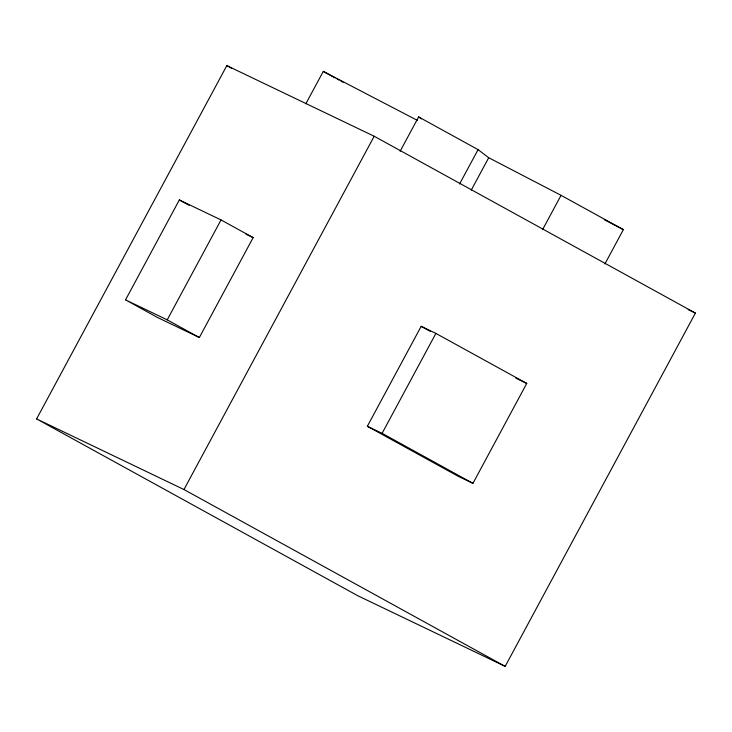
<?xml version="1.0" encoding="UTF-8"?>
<svg xmlns="http://www.w3.org/2000/svg" width="732" height="732" viewBox="0 0 732 732"><rect width="100%" height="100%" fill="white"/><g stroke="black" fill="none" stroke-linecap="round" stroke-linejoin="round"><path stroke-width="1.1" d="M36.6 418.914L226.829 65.624L374.198 136.253L695.4 313.086L505.172 666.376L357.802 595.747L36.6 418.914L183.97 489.543L505.172 666.376M125.538 299.873L179.34 199.946L221.027 219.929L253.144 237.607L199.342 337.534L157.655 317.56L125.538 299.873L167.216 319.857L199.342 337.534M167.216 319.857L221.027 219.929M305.839 103.788L323.279 71.407L417.341 120.359M183.97 489.543L374.198 136.253M400.139 151.259L418.631 116.91L478.078 149.639L488.711 157.719L561.06 195.325L623.371 229.628L604.879 263.978M459.577 183.979L478.078 149.639M471.271 190.1L488.711 157.719M367.354 426.271L421.165 326.344L435.897 333.408L526.747 383.422L472.945 483.349L458.205 476.285L367.354 426.271L382.095 433.335L472.945 483.349M382.095 433.335L435.897 333.408M542.568 229.674L561.06 195.325M688.19 309.627L695.4 313.086M246.025 234.194L253.144 237.607M515.941 378.243L526.747 383.422M604.257 219.673L623.371 229.628M323.279 71.407L335.119 77.921M337.095 79.01L339.062 80.099M341.039 81.179L343.015 82.268M226.829 65.624L231.834 68.378M421.165 326.344L430.151 331.294M179.34 199.946L189.076 205.308M418.631 116.91L421.358 118.886"/></g></svg>
